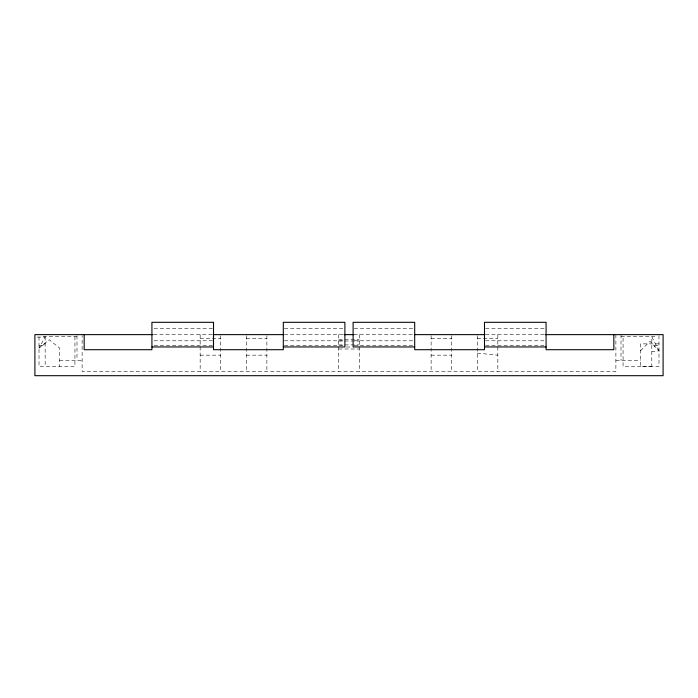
<?xml version="1.0" encoding="UTF-8"?>
<svg xmlns="http://www.w3.org/2000/svg" width="698" height="698" viewBox="0 0 698 698"><rect width="100%" height="100%" fill="white"/><g stroke="black" fill="none" stroke-linecap="round" stroke-linejoin="round"><path stroke-width="0.52" stroke-dasharray="3.49 2.62" d="M654.724 346.33L654.89 345.685L658.991 345.685M45.161 343.634L39.009 347.97L45.161 337.09L34.9 337.09M640.52 350.815L649.986 341.348L658.991 350.815L651.81 351.565M39.009 347.97L49.27 339.76L59.539 347.97L59.539 366.45M154.075 328.47L212.428 328.47M284.383 328.47L344.891 328.47M354.183 328.47L414.691 328.47M485.572 328.47L546.08 328.47M153.595 334.63L212.506 334.63M284.287 334.63L344.14 334.63M353.86 334.63L414.691 334.63M485.572 334.63L546.08 334.63M43.11 336.68L76.989 336.68M621.011 336.68L654.89 336.68M200.16 338.739L220.69 338.739M246.35 338.739L266.88 338.739M431.12 338.739L451.65 338.739M477.31 338.739L497.84 338.739M338.739 339.76L359.261 339.76M154.075 340.79L212.428 340.79M284.383 340.79L343.817 340.79M354.183 340.79L413.617 340.79M485.572 340.79L543.925 340.79M338.739 341.025L359.261 341.025M658.991 343.87L640.52 343.87L640.52 366.45L651.208 366.459M338.739 344.891L359.261 344.891M154.075 345.283L212.428 345.301M284.383 345.301L344.891 345.283M354.183 345.301L413.617 345.283M485.572 345.283L543.925 345.301M39.009 345.571L42.002 345.571M346.295 347.011L351.705 347.011M338.739 349L359.261 349M200.16 355.16L220.69 355.16M246.35 355.16L266.88 355.16M431.12 355.16L451.65 355.16M59.539 360.29L82.12 360.29M615.88 360.29L640.52 360.29M477.31 353.109L497.84 355.16M658.991 350.815L651.81 336.68L651.81 366.45M658.991 335.633L658.991 366.45L623.07 366.45L623.07 336.68M654.89 345.685L654.89 346.496M621.011 334.63L621.011 360.29M615.88 334.63L615.88 371.58L82.12 371.58L82.12 335.694M497.84 334.63L497.84 371.58M477.31 335.659L477.31 371.58M451.65 335.659L451.65 371.58M431.12 335.659L431.12 371.58M359.261 334.63L359.261 371.58M338.739 334.63L338.739 371.58M266.88 335.659L266.88 371.58M246.35 335.659L246.35 371.58M220.69 335.659L220.69 371.58M200.16 334.63L200.16 371.58M76.989 335.694L76.989 360.29M74.93 336.68L74.93 366.45L39.009 366.45L39.009 335.625M45.161 336.68L45.161 366.45"/><path stroke-width="1.05" d="M213.448 345.17L213.509 334.63M152.818 334.63L34.9 334.63L34.9 375.69L663.1 375.69L663.1 334.63L545.182 334.63M213.126 334.63L283.562 334.63M344.105 334.63L353.895 334.63M414.438 334.63L484.874 334.63M151.92 346.95L213.509 346.95M283.309 346.95L344.891 346.95L344.891 322.31L283.309 322.31L283.309 349.707L213.509 349.707L213.509 322.31L151.92 322.31L151.92 349.707L84.17 349.707L84.17 334.63M414.691 346.95L353.109 346.95L353.109 322.31L414.691 322.31L414.691 349.707L484.491 349.707L484.491 322.31L546.08 322.31L546.08 349.707L613.83 349.707L613.83 334.63M484.491 346.95L546.08 346.95"/></g></svg>
